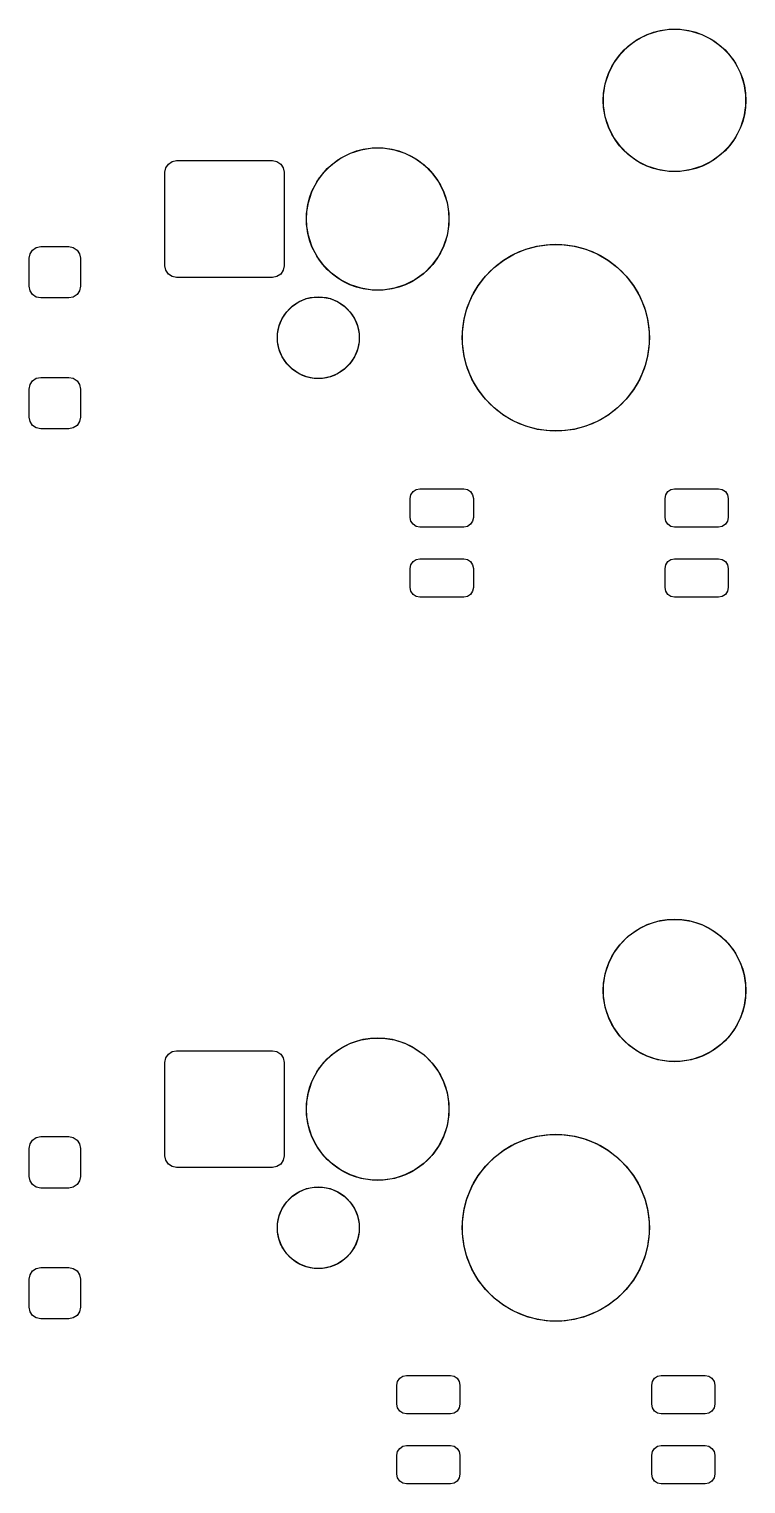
# Model space of a CAD drawing. Header units: millimetres. Extents: x 21 to 415, y -164 to -17.
# Drawn here: x 160.7 to 176.03, y -55.99 to -24.85 of the extents above; entities that cross this region are included whole.
import ezdxf

# ---------------------------------------------------------------- set-up
doc = ezdxf.new("R2010")
doc.units = ezdxf.units.MM
doc.layers.add('B.Mask', color=4, linetype='CONTINUOUS', true_color=0x02ffee)

msp = doc.modelspace()

# ---------------------------------------------------------------- linework, layer by layer
at = {"layer": 'B.Mask', "linetype": 'CONTINUOUS'}
for p, q in [((173.920783, -24.967959), (174.148371, -24.894011)), ((174.148371, -24.894011), (174.384725, -24.856576)), ((174.384725, -24.856576), (174.624025, -24.856576)), ((174.624025, -24.856576), (174.860379, -24.894011)), ((174.860379, -24.894011), (175.087967, -24.967959)), ((173.344756, -25.386467), (173.513967, -25.217256)), ((173.513967, -25.217256), (173.707565, -25.076599)), ((173.707565, -25.076599), (173.920783, -24.967959)), ((175.087967, -24.967959), (175.301185, -25.076599)), ((175.301185, -25.076599), (175.494783, -25.217256)), ((175.494783, -25.217256), (175.663994, -25.386467)), ((173.204099, -25.580065), (173.344756, -25.386467)), ((175.663994, -25.386467), (175.804651, -25.580065)), ((173.021511, -26.020871), (173.095459, -25.793283)), ((173.095459, -25.793283), (173.204099, -25.580065)), ((175.804651, -25.580065), (175.913291, -25.793283)), ((175.913291, -25.793283), (175.987239, -26.020871)), ((172.984076, -26.257225), (173.021511, -26.020871)), ((175.987239, -26.020871), (176.024674, -26.257225)), ((172.984076, -26.496525), (172.984076, -26.257225)), ((176.024674, -26.257225), (176.024674, -26.496525)), ((173.021511, -26.732879), (172.984076, -26.496525)), ((173.095459, -26.960467), (173.021511, -26.732879)), ((175.987239, -26.732879), (175.913291, -26.960467)), ((176.024674, -26.496525), (175.987239, -26.732879)), ((173.204099, -27.173685), (173.095459, -26.960467)), ((175.913291, -26.960467), (175.804651, -27.173685)), ((167.798371, -27.434011), (168.034725, -27.396576)), ((168.034725, -27.396576), (168.274025, -27.396576)), ((168.274025, -27.396576), (168.510379, -27.434011)), ((173.344756, -27.367283), (173.204099, -27.173685)), ((173.513967, -27.536494), (173.344756, -27.367283)), ((175.663994, -27.367283), (175.494783, -27.536494)), ((175.804651, -27.173685), (175.663994, -27.367283)), ((163.677598, -27.740098), (163.758704, -27.685905)), ((163.758704, -27.685905), (163.854375, -27.666875)), ((163.854375, -27.666875), (165.904375, -27.666875)), ((165.904375, -27.666875), (166.000046, -27.685905)), ((166.000046, -27.685905), (166.081152, -27.740098)), ((167.163967, -27.757256), (167.357565, -27.616599)), ((167.357565, -27.616599), (167.570783, -27.507959)), ((167.570783, -27.507959), (167.798371, -27.434011)), ((168.510379, -27.434011), (168.737967, -27.507959)), ((168.737967, -27.507959), (168.951185, -27.616599)), ((168.951185, -27.616599), (169.144783, -27.757256)), ((173.707565, -27.677151), (173.513967, -27.536494)), ((173.920783, -27.785791), (173.707565, -27.677151)), ((175.301185, -27.677151), (175.087967, -27.785791)), ((175.494783, -27.536494), (175.301185, -27.677151)), ((163.604375, -27.916875), (163.623405, -27.821204)), ((163.604375, -29.916875), (163.604375, -27.916875)), ((163.623405, -27.821204), (163.677598, -27.740098)), ((166.081152, -27.740098), (166.135345, -27.821204)), ((166.135345, -27.821204), (166.154375, -27.916875)), ((166.154375, -27.916875), (166.154375, -29.916875)), ((166.854099, -28.120065), (166.994756, -27.926467)), ((166.994756, -27.926467), (167.163967, -27.757256)), ((169.144783, -27.757256), (169.313994, -27.926467)), ((169.313994, -27.926467), (169.454651, -28.120065)), ((174.148371, -27.859739), (173.920783, -27.785791)), ((174.384725, -27.897174), (174.148371, -27.859739)), ((174.624025, -27.897174), (174.384725, -27.897174)), ((174.860379, -27.859739), (174.624025, -27.897174)), ((175.087967, -27.785791), (174.860379, -27.859739)), ((166.671511, -28.560871), (166.745459, -28.333283)), ((166.745459, -28.333283), (166.854099, -28.120065)), ((169.454651, -28.120065), (169.563291, -28.333283)), ((169.563291, -28.333283), (169.637239, -28.560871)), ((166.634076, -28.797225), (166.671511, -28.560871)), ((169.637239, -28.560871), (169.674674, -28.797225)), ((166.634076, -29.036525), (166.634076, -28.797225)), ((169.674674, -28.797225), (169.674674, -29.036525)), ((166.671511, -29.272879), (166.634076, -29.036525)), ((169.674674, -29.036525), (169.637239, -29.272879)), ((160.771973, -29.580098), (160.853079, -29.525905)), ((160.853079, -29.525905), (160.94875, -29.506875)), ((160.94875, -29.506875), (161.54875, -29.506875)), ((161.54875, -29.506875), (161.644421, -29.525905)), ((161.644421, -29.525905), (161.725527, -29.580098)), ((166.745459, -29.500467), (166.671511, -29.272879)), ((166.854099, -29.713685), (166.745459, -29.500467)), ((169.563291, -29.500467), (169.454651, -29.713685)), ((169.637239, -29.272879), (169.563291, -29.500467)), ((171.079798, -29.66313), (171.321496, -29.563015)), ((171.321496, -29.563015), (171.574194, -29.495304)), ((171.574194, -29.495304), (171.833569, -29.461157)), ((171.833569, -29.461157), (172.095181, -29.461157)), ((172.095181, -29.461157), (172.354556, -29.495304)), ((172.354556, -29.495304), (172.607254, -29.563015)), ((172.607254, -29.563015), (172.848952, -29.66313)), ((160.69875, -29.756875), (160.71778, -29.661204)), ((160.69875, -30.356875), (160.69875, -29.756875)), ((160.71778, -29.661204), (160.771973, -29.580098)), ((161.725527, -29.580098), (161.77972, -29.661204)), ((161.77972, -29.661204), (161.79875, -29.756875)), ((161.79875, -29.756875), (161.79875, -30.356875)), ((166.994756, -29.907283), (166.854099, -29.713685)), ((169.454651, -29.713685), (169.313994, -29.907283)), ((170.645683, -29.953195), (170.853235, -29.793936)), ((170.853235, -29.793936), (171.079798, -29.66313)), ((172.848952, -29.66313), (173.075515, -29.793936)), ((173.075515, -29.793936), (173.283067, -29.953195)), ((163.623405, -30.012546), (163.604375, -29.916875)), ((163.677598, -30.093652), (163.623405, -30.012546)), ((163.758704, -30.147845), (163.677598, -30.093652)), ((163.854375, -30.166875), (163.758704, -30.147845)), ((165.904375, -30.166875), (163.854375, -30.166875)), ((166.000046, -30.147845), (165.904375, -30.166875)), ((166.081152, -30.093652), (166.000046, -30.147845)), ((166.135345, -30.012546), (166.081152, -30.093652)), ((166.154375, -29.916875), (166.135345, -30.012546)), ((167.163967, -30.076494), (166.994756, -29.907283)), ((167.357565, -30.217151), (167.163967, -30.076494)), ((169.144783, -30.076494), (168.951185, -30.217151)), ((169.313994, -29.907283), (169.144783, -30.076494)), ((170.301436, -30.345735), (170.460695, -30.138183)), ((170.460695, -30.138183), (170.645683, -29.953195)), ((173.283067, -29.953195), (173.468055, -30.138183)), ((173.468055, -30.138183), (173.627314, -30.345735)), ((160.71778, -30.452546), (160.69875, -30.356875)), ((160.771973, -30.533652), (160.71778, -30.452546)), ((161.77972, -30.452546), (161.725527, -30.533652)), ((161.79875, -30.356875), (161.77972, -30.452546)), ((167.570783, -30.325791), (167.357565, -30.217151)), ((167.798371, -30.399739), (167.570783, -30.325791)), ((168.034725, -30.437174), (167.798371, -30.399739)), ((168.274025, -30.437174), (168.034725, -30.437174)), ((168.510379, -30.399739), (168.274025, -30.437174)), ((168.737967, -30.325791), (168.510379, -30.399739)), ((168.951185, -30.217151), (168.737967, -30.325791)), ((170.17063, -30.572298), (170.301436, -30.345735)), ((173.627314, -30.345735), (173.75812, -30.572298)), ((160.853079, -30.587845), (160.771973, -30.533652)), ((160.94875, -30.606875), (160.853079, -30.587845)), ((161.54875, -30.606875), (160.94875, -30.606875)), ((161.644421, -30.587845), (161.54875, -30.606875)), ((161.725527, -30.533652), (161.644421, -30.587845)), ((166.207991, -30.901781), (166.329281, -30.780491)), ((166.329281, -30.780491), (166.471903, -30.685194)), ((166.471903, -30.685194), (166.630376, -30.619552)), ((166.630376, -30.619552), (166.79861, -30.586088)), ((166.79861, -30.586088), (166.97014, -30.586088)), ((166.97014, -30.586088), (167.138374, -30.619552)), ((167.138374, -30.619552), (167.296847, -30.685194)), ((167.296847, -30.685194), (167.439469, -30.780491)), ((167.439469, -30.780491), (167.560759, -30.901781)), ((170.002804, -31.066694), (170.070515, -30.813996)), ((170.070515, -30.813996), (170.17063, -30.572298)), ((173.75812, -30.572298), (173.858235, -30.813996)), ((173.858235, -30.813996), (173.925946, -31.066694)), ((166.047052, -31.202876), (166.112694, -31.044403)), ((166.112694, -31.044403), (166.207991, -30.901781)), ((167.560759, -30.901781), (167.656056, -31.044403)), ((167.656056, -31.044403), (167.721698, -31.202876)), ((169.968657, -31.326069), (170.002804, -31.066694)), ((173.925946, -31.066694), (173.960093, -31.326069)), ((166.013588, -31.37111), (166.047052, -31.202876)), ((166.013588, -31.54264), (166.013588, -31.37111)), ((167.721698, -31.202876), (167.755162, -31.37111)), ((167.755162, -31.37111), (167.755162, -31.54264)), ((169.968657, -31.587681), (169.968657, -31.326069)), ((173.960093, -31.326069), (173.960093, -31.587681)), ((166.047052, -31.710874), (166.013588, -31.54264)), ((166.112694, -31.869347), (166.047052, -31.710874)), ((167.721698, -31.710874), (167.656056, -31.869347)), ((167.755162, -31.54264), (167.721698, -31.710874)), ((170.002804, -31.847056), (169.968657, -31.587681)), ((173.960093, -31.587681), (173.925946, -31.847056)), ((166.207991, -32.011969), (166.112694, -31.869347)), ((166.329281, -32.133259), (166.207991, -32.011969)), ((167.560759, -32.011969), (167.439469, -32.133259)), ((167.656056, -31.869347), (167.560759, -32.011969)), ((170.070515, -32.099754), (170.002804, -31.847056)), ((173.925946, -31.847056), (173.858235, -32.099754)), ((160.71778, -32.461204), (160.771973, -32.380098)), ((160.771973, -32.380098), (160.853079, -32.325905)), ((160.853079, -32.325905), (160.94875, -32.306875)), ((160.94875, -32.306875), (161.54875, -32.306875)), ((161.54875, -32.306875), (161.644421, -32.325905)), ((161.644421, -32.325905), (161.725527, -32.380098)), ((161.725527, -32.380098), (161.77972, -32.461204)), ((166.471903, -32.228556), (166.329281, -32.133259)), ((166.630376, -32.294198), (166.471903, -32.228556)), ((166.79861, -32.327662), (166.630376, -32.294198)), ((166.97014, -32.327662), (166.79861, -32.327662)), ((167.138374, -32.294198), (166.97014, -32.327662)), ((167.296847, -32.228556), (167.138374, -32.294198)), ((167.439469, -32.133259), (167.296847, -32.228556)), ((170.17063, -32.341452), (170.070515, -32.099754)), ((170.301436, -32.568015), (170.17063, -32.341452)), ((173.75812, -32.341452), (173.627314, -32.568015)), ((173.858235, -32.099754), (173.75812, -32.341452)), ((160.69875, -32.556875), (160.71778, -32.461204)), ((160.69875, -33.156875), (160.69875, -32.556875)), ((161.77972, -32.461204), (161.79875, -32.556875)), ((161.79875, -32.556875), (161.79875, -33.156875)), ((170.460695, -32.775567), (170.301436, -32.568015)), ((173.627314, -32.568015), (173.468055, -32.775567)), ((170.645683, -32.960555), (170.460695, -32.775567)), ((170.853235, -33.119814), (170.645683, -32.960555)), ((173.283067, -32.960555), (173.075515, -33.119814)), ((173.468055, -32.775567), (173.283067, -32.960555)), ((160.71778, -33.252546), (160.69875, -33.156875)), ((160.771973, -33.333652), (160.71778, -33.252546)), ((161.77972, -33.252546), (161.725527, -33.333652)), ((161.79875, -33.156875), (161.77972, -33.252546)), ((171.079798, -33.25062), (170.853235, -33.119814)), ((171.321496, -33.350735), (171.079798, -33.25062)), ((172.848952, -33.25062), (172.607254, -33.350735)), ((173.075515, -33.119814), (172.848952, -33.25062)), ((160.853079, -33.387845), (160.771973, -33.333652)), ((160.94875, -33.406875), (160.853079, -33.387845)), ((161.54875, -33.406875), (160.94875, -33.406875)), ((161.644421, -33.387845), (161.54875, -33.406875)), ((161.725527, -33.333652), (161.644421, -33.387845)), ((171.574194, -33.418446), (171.321496, -33.350735)), ((171.833569, -33.452593), (171.574194, -33.418446)), ((172.095181, -33.452593), (171.833569, -33.452593)), ((172.354556, -33.418446), (172.095181, -33.452593)), ((172.607254, -33.350735), (172.354556, -33.418446)), ((168.85, -34.895), (168.865605, -34.81655)), ((168.865605, -34.81655), (168.910043, -34.750043)), ((168.910043, -34.750043), (168.97655, -34.705605)), ((168.97655, -34.705605), (169.055, -34.69)), ((169.055, -34.69), (169.995, -34.69)), ((169.995, -34.69), (170.07345, -34.705605)), ((170.07345, -34.705605), (170.139957, -34.750043)), ((170.139957, -34.750043), (170.184395, -34.81655)), ((170.184395, -34.81655), (170.2, -34.895)), ((174.3, -34.895), (174.315605, -34.81655)), ((174.315605, -34.81655), (174.360043, -34.750043)), ((174.360043, -34.750043), (174.42655, -34.705605)), ((174.42655, -34.705605), (174.505, -34.69)), ((174.505, -34.69), (175.445, -34.69)), ((175.445, -34.69), (175.52345, -34.705605)), ((175.52345, -34.705605), (175.589957, -34.750043)), ((175.589957, -34.750043), (175.634395, -34.81655)), ((175.634395, -34.81655), (175.65, -34.895)), ((168.85, -35.305), (168.85, -34.895)), ((170.2, -34.895), (170.2, -35.305)), ((174.3, -35.305), (174.3, -34.895)), ((175.65, -34.895), (175.65, -35.305)), ((168.865605, -35.38345), (168.85, -35.305)), ((168.910043, -35.449957), (168.865605, -35.38345)), ((168.97655, -35.494395), (168.910043, -35.449957)), ((169.055, -35.51), (168.97655, -35.494395)), ((170.07345, -35.494395), (169.995, -35.51)), ((170.139957, -35.449957), (170.07345, -35.494395)), ((170.184395, -35.38345), (170.139957, -35.449957)), ((170.2, -35.305), (170.184395, -35.38345)), ((174.315605, -35.38345), (174.3, -35.305)), ((174.360043, -35.449957), (174.315605, -35.38345)), ((174.42655, -35.494395), (174.360043, -35.449957)), ((174.505, -35.51), (174.42655, -35.494395)), ((175.52345, -35.494395), (175.445, -35.51)), ((175.589957, -35.449957), (175.52345, -35.494395)), ((175.634395, -35.38345), (175.589957, -35.449957)), ((175.65, -35.305), (175.634395, -35.38345)), ((169.995, -35.51), (169.055, -35.51)), ((175.445, -35.51), (174.505, -35.51)), ((168.85, -36.395), (168.865605, -36.31655)), ((168.85, -36.805), (168.85, -36.395)), ((168.865605, -36.31655), (168.910043, -36.250043)), ((168.910043, -36.250043), (168.97655, -36.205605)), ((168.97655, -36.205605), (169.055, -36.19)), ((169.055, -36.19), (169.995, -36.19)), ((169.995, -36.19), (170.07345, -36.205605)), ((170.07345, -36.205605), (170.139957, -36.250043)), ((170.139957, -36.250043), (170.184395, -36.31655)), ((170.184395, -36.31655), (170.2, -36.395)), ((170.2, -36.395), (170.2, -36.805)), ((174.3, -36.395), (174.315605, -36.31655)), ((174.3, -36.805), (174.3, -36.395)), ((174.315605, -36.31655), (174.360043, -36.250043)), ((174.360043, -36.250043), (174.42655, -36.205605)), ((174.42655, -36.205605), (174.505, -36.19)), ((174.505, -36.19), (175.445, -36.19)), ((175.445, -36.19), (175.52345, -36.205605)), ((175.52345, -36.205605), (175.589957, -36.250043)), ((175.589957, -36.250043), (175.634395, -36.31655)), ((175.634395, -36.31655), (175.65, -36.395)), ((175.65, -36.395), (175.65, -36.805)), ((168.865605, -36.88345), (168.85, -36.805)), ((168.910043, -36.949957), (168.865605, -36.88345)), ((168.97655, -36.994395), (168.910043, -36.949957)), ((169.055, -37.01), (168.97655, -36.994395)), ((169.995, -37.01), (169.055, -37.01)), ((170.07345, -36.994395), (169.995, -37.01)), ((170.139957, -36.949957), (170.07345, -36.994395)), ((170.184395, -36.88345), (170.139957, -36.949957)), ((170.2, -36.805), (170.184395, -36.88345)), ((174.315605, -36.88345), (174.3, -36.805)), ((174.360043, -36.949957), (174.315605, -36.88345)), ((174.42655, -36.994395), (174.360043, -36.949957)), ((174.505, -37.01), (174.42655, -36.994395)), ((175.445, -37.01), (174.505, -37.01)), ((175.52345, -36.994395), (175.445, -37.01)), ((175.589957, -36.949957), (175.52345, -36.994395)), ((175.634395, -36.88345), (175.589957, -36.949957)), ((175.65, -36.805), (175.634395, -36.88345)), ((173.513967, -44.267256), (173.707565, -44.126599)), ((173.707565, -44.126599), (173.920783, -44.017959)), ((173.920783, -44.017959), (174.148371, -43.944011)), ((174.148371, -43.944011), (174.384725, -43.906576)), ((174.384725, -43.906576), (174.624025, -43.906576)), ((174.624025, -43.906576), (174.860379, -43.944011)), ((174.860379, -43.944011), (175.087967, -44.017959)), ((175.087967, -44.017959), (175.301185, -44.126599)), ((175.301185, -44.126599), (175.494783, -44.267256)), ((173.204099, -44.630065), (173.344756, -44.436467)), ((173.344756, -44.436467), (173.513967, -44.267256)), ((175.494783, -44.267256), (175.663994, -44.436467)), ((175.663994, -44.436467), (175.804651, -44.630065)), ((173.095459, -44.843283), (173.204099, -44.630065)), ((175.804651, -44.630065), (175.913291, -44.843283)), ((172.984076, -45.307225), (173.021511, -45.070871)), ((173.021511, -45.070871), (173.095459, -44.843283)), ((175.913291, -44.843283), (175.987239, -45.070871)), ((175.987239, -45.070871), (176.024674, -45.307225)), ((172.984076, -45.546525), (172.984076, -45.307225)), ((176.024674, -45.307225), (176.024674, -45.546525)), ((173.021511, -45.782879), (172.984076, -45.546525)), ((176.024674, -45.546525), (175.987239, -45.782879)), ((173.095459, -46.010467), (173.021511, -45.782879)), ((173.204099, -46.223685), (173.095459, -46.010467)), ((175.913291, -46.010467), (175.804651, -46.223685)), ((175.987239, -45.782879), (175.913291, -46.010467)), ((173.344756, -46.417283), (173.204099, -46.223685)), ((175.804651, -46.223685), (175.663994, -46.417283)), ((167.163967, -46.807256), (167.357565, -46.666599)), ((167.357565, -46.666599), (167.570783, -46.557959)), ((167.570783, -46.557959), (167.798371, -46.484011)), ((167.798371, -46.484011), (168.034725, -46.446576)), ((168.034725, -46.446576), (168.274025, -46.446576)), ((168.274025, -46.446576), (168.510379, -46.484011)), ((168.510379, -46.484011), (168.737967, -46.557959)), ((168.737967, -46.557959), (168.951185, -46.666599)), ((168.951185, -46.666599), (169.144783, -46.807256)), ((173.513967, -46.586494), (173.344756, -46.417283)), ((173.707565, -46.727151), (173.513967, -46.586494)), ((175.494783, -46.586494), (175.301185, -46.727151)), ((175.663994, -46.417283), (175.494783, -46.586494)), ((163.604375, -46.966875), (163.623405, -46.871204)), ((163.604375, -48.966875), (163.604375, -46.966875)), ((163.623405, -46.871204), (163.677598, -46.790098)), ((163.677598, -46.790098), (163.758704, -46.735905)), ((163.758704, -46.735905), (163.854375, -46.716875)), ((163.854375, -46.716875), (165.904375, -46.716875)), ((165.904375, -46.716875), (166.000046, -46.735905)), ((166.000046, -46.735905), (166.081152, -46.790098)), ((166.081152, -46.790098), (166.135345, -46.871204)), ((166.135345, -46.871204), (166.154375, -46.966875)), ((166.154375, -46.966875), (166.154375, -48.966875)), ((166.854099, -47.170065), (166.994756, -46.976467)), ((166.994756, -46.976467), (167.163967, -46.807256)), ((169.144783, -46.807256), (169.313994, -46.976467)), ((169.313994, -46.976467), (169.454651, -47.170065)), ((173.920783, -46.835791), (173.707565, -46.727151)), ((174.148371, -46.909739), (173.920783, -46.835791)), ((174.384725, -46.947174), (174.148371, -46.909739)), ((174.624025, -46.947174), (174.384725, -46.947174)), ((174.860379, -46.909739), (174.624025, -46.947174)), ((175.087967, -46.835791), (174.860379, -46.909739)), ((175.301185, -46.727151), (175.087967, -46.835791)), ((166.745459, -47.383283), (166.854099, -47.170065)), ((169.454651, -47.170065), (169.563291, -47.383283)), ((166.634076, -47.847225), (166.671511, -47.610871)), ((166.671511, -47.610871), (166.745459, -47.383283)), ((169.563291, -47.383283), (169.637239, -47.610871)), ((169.637239, -47.610871), (169.674674, -47.847225)), ((166.634076, -48.086525), (166.634076, -47.847225)), ((169.674674, -47.847225), (169.674674, -48.086525)), ((166.671511, -48.322879), (166.634076, -48.086525)), ((169.674674, -48.086525), (169.637239, -48.322879)), ((160.853079, -48.575905), (160.94875, -48.556875)), ((160.94875, -48.556875), (161.54875, -48.556875)), ((161.54875, -48.556875), (161.644421, -48.575905)), ((166.745459, -48.550467), (166.671511, -48.322879)), ((166.854099, -48.763685), (166.745459, -48.550467)), ((169.563291, -48.550467), (169.454651, -48.763685)), ((169.637239, -48.322879), (169.563291, -48.550467)), ((171.321496, -48.613015), (171.574194, -48.545304)), ((171.574194, -48.545304), (171.833569, -48.511157)), ((171.833569, -48.511157), (172.095181, -48.511157)), ((172.095181, -48.511157), (172.354556, -48.545304)), ((172.354556, -48.545304), (172.607254, -48.613015)), ((160.69875, -48.806875), (160.71778, -48.711204)), ((160.69875, -49.406875), (160.69875, -48.806875)), ((160.71778, -48.711204), (160.771973, -48.630098)), ((160.771973, -48.630098), (160.853079, -48.575905)), ((161.644421, -48.575905), (161.725527, -48.630098)), ((161.725527, -48.630098), (161.77972, -48.711204)), ((161.77972, -48.711204), (161.79875, -48.806875)), ((161.79875, -48.806875), (161.79875, -49.406875)), ((166.994756, -48.957283), (166.854099, -48.763685)), ((169.454651, -48.763685), (169.313994, -48.957283)), ((170.645683, -49.003195), (170.853235, -48.843936)), ((170.853235, -48.843936), (171.079798, -48.71313)), ((171.079798, -48.71313), (171.321496, -48.613015)), ((172.607254, -48.613015), (172.848952, -48.71313)), ((172.848952, -48.71313), (173.075515, -48.843936)), ((173.075515, -48.843936), (173.283067, -49.003195)), ((163.623405, -49.062546), (163.604375, -48.966875)), ((163.677598, -49.143652), (163.623405, -49.062546)), ((163.758704, -49.197845), (163.677598, -49.143652)), ((166.081152, -49.143652), (166.000046, -49.197845)), ((166.135345, -49.062546), (166.081152, -49.143652)), ((166.154375, -48.966875), (166.135345, -49.062546)), ((167.163967, -49.126494), (166.994756, -48.957283)), ((167.357565, -49.267151), (167.163967, -49.126494)), ((169.144783, -49.126494), (168.951185, -49.267151)), ((169.313994, -48.957283), (169.144783, -49.126494)), ((170.301436, -49.395735), (170.460695, -49.188183)), ((170.460695, -49.188183), (170.645683, -49.003195)), ((173.283067, -49.003195), (173.468055, -49.188183)), ((173.468055, -49.188183), (173.627314, -49.395735)), ((160.71778, -49.502546), (160.69875, -49.406875)), ((160.771973, -49.583652), (160.71778, -49.502546)), ((161.77972, -49.502546), (161.725527, -49.583652)), ((161.79875, -49.406875), (161.77972, -49.502546)), ((163.854375, -49.216875), (163.758704, -49.197845)), ((165.904375, -49.216875), (163.854375, -49.216875)), ((166.000046, -49.197845), (165.904375, -49.216875)), ((167.570783, -49.375791), (167.357565, -49.267151)), ((167.798371, -49.449739), (167.570783, -49.375791)), ((168.034725, -49.487174), (167.798371, -49.449739)), ((168.274025, -49.487174), (168.034725, -49.487174)), ((168.510379, -49.449739), (168.274025, -49.487174)), ((168.737967, -49.375791), (168.510379, -49.449739)), ((168.951185, -49.267151), (168.737967, -49.375791)), ((170.17063, -49.622298), (170.301436, -49.395735)), ((173.627314, -49.395735), (173.75812, -49.622298)), ((160.853079, -49.637845), (160.771973, -49.583652)), ((160.94875, -49.656875), (160.853079, -49.637845)), ((161.54875, -49.656875), (160.94875, -49.656875)), ((161.644421, -49.637845), (161.54875, -49.656875)), ((161.725527, -49.583652), (161.644421, -49.637845)), ((166.329281, -49.830491), (166.471903, -49.735194)), ((166.471903, -49.735194), (166.630376, -49.669552)), ((166.630376, -49.669552), (166.79861, -49.636088)), ((166.79861, -49.636088), (166.97014, -49.636088)), ((166.97014, -49.636088), (167.138374, -49.669552)), ((167.138374, -49.669552), (167.296847, -49.735194)), ((167.296847, -49.735194), (167.439469, -49.830491)), ((170.070515, -49.863996), (170.17063, -49.622298)), ((173.75812, -49.622298), (173.858235, -49.863996)), ((166.047052, -50.252876), (166.112694, -50.094403)), ((166.112694, -50.094403), (166.207991, -49.951781)), ((166.207991, -49.951781), (166.329281, -49.830491)), ((167.439469, -49.830491), (167.560759, -49.951781)), ((167.560759, -49.951781), (167.656056, -50.094403)), ((167.656056, -50.094403), (167.721698, -50.252876)), ((169.968657, -50.376069), (170.002804, -50.116694)), ((170.002804, -50.116694), (170.070515, -49.863996)), ((173.858235, -49.863996), (173.925946, -50.116694)), ((173.925946, -50.116694), (173.960093, -50.376069)), ((166.013588, -50.42111), (166.047052, -50.252876)), ((166.013588, -50.59264), (166.013588, -50.42111)), ((167.721698, -50.252876), (167.755162, -50.42111)), ((167.755162, -50.42111), (167.755162, -50.59264)), ((169.968657, -50.637681), (169.968657, -50.376069)), ((173.960093, -50.376069), (173.960093, -50.637681)), ((166.047052, -50.760874), (166.013588, -50.59264)), ((167.755162, -50.59264), (167.721698, -50.760874)), ((170.002804, -50.897056), (169.968657, -50.637681)), ((173.960093, -50.637681), (173.925946, -50.897056)), ((166.112694, -50.919347), (166.047052, -50.760874)), ((166.207991, -51.061969), (166.112694, -50.919347)), ((166.329281, -51.183259), (166.207991, -51.061969)), ((167.560759, -51.061969), (167.439469, -51.183259)), ((167.656056, -50.919347), (167.560759, -51.061969)), ((167.721698, -50.760874), (167.656056, -50.919347)), ((170.070515, -51.149754), (170.002804, -50.897056)), ((173.925946, -50.897056), (173.858235, -51.149754)), ((160.853079, -51.375905), (160.94875, -51.356875)), ((160.94875, -51.356875), (161.54875, -51.356875)), ((161.54875, -51.356875), (161.644421, -51.375905)), ((166.471903, -51.278556), (166.329281, -51.183259)), ((166.630376, -51.344198), (166.471903, -51.278556)), ((166.79861, -51.377662), (166.630376, -51.344198)), ((167.138374, -51.344198), (166.97014, -51.377662)), ((167.296847, -51.278556), (167.138374, -51.344198)), ((167.439469, -51.183259), (167.296847, -51.278556)), ((170.17063, -51.391452), (170.070515, -51.149754)), ((173.858235, -51.149754), (173.75812, -51.391452)), ((160.69875, -51.606875), (160.71778, -51.511204)), ((160.69875, -52.206875), (160.69875, -51.606875)), ((160.71778, -51.511204), (160.771973, -51.430098)), ((160.771973, -51.430098), (160.853079, -51.375905)), ((161.644421, -51.375905), (161.725527, -51.430098)), ((161.725527, -51.430098), (161.77972, -51.511204)), ((161.77972, -51.511204), (161.79875, -51.606875)), ((161.79875, -51.606875), (161.79875, -52.206875)), ((166.97014, -51.377662), (166.79861, -51.377662)), ((170.301436, -51.618015), (170.17063, -51.391452)), ((170.460695, -51.825567), (170.301436, -51.618015)), ((173.627314, -51.618015), (173.468055, -51.825567)), ((173.75812, -51.391452), (173.627314, -51.618015)), ((170.645683, -52.010555), (170.460695, -51.825567)), ((173.468055, -51.825567), (173.283067, -52.010555)), ((160.71778, -52.302546), (160.69875, -52.206875)), ((160.771973, -52.383652), (160.71778, -52.302546)), ((161.77972, -52.302546), (161.725527, -52.383652)), ((161.79875, -52.206875), (161.77972, -52.302546)), ((170.853235, -52.169814), (170.645683, -52.010555)), ((171.079798, -52.30062), (170.853235, -52.169814)), ((171.321496, -52.400735), (171.079798, -52.30062)), ((172.848952, -52.30062), (172.607254, -52.400735)), ((173.075515, -52.169814), (172.848952, -52.30062)), ((173.283067, -52.010555), (173.075515, -52.169814)), ((160.853079, -52.437845), (160.771973, -52.383652)), ((160.94875, -52.456875), (160.853079, -52.437845)), ((161.54875, -52.456875), (160.94875, -52.456875)), ((161.644421, -52.437845), (161.54875, -52.456875)), ((161.725527, -52.383652), (161.644421, -52.437845)), ((171.574194, -52.468446), (171.321496, -52.400735)), ((171.833569, -52.502593), (171.574194, -52.468446)), ((172.095181, -52.502593), (171.833569, -52.502593)), ((172.354556, -52.468446), (172.095181, -52.502593)), ((172.607254, -52.400735), (172.354556, -52.468446)), ((168.564375, -53.87375), (168.57998, -53.7953)), ((168.57998, -53.7953), (168.624418, -53.728793)), ((168.624418, -53.728793), (168.690925, -53.684355)), ((168.690925, -53.684355), (168.769375, -53.66875)), ((168.769375, -53.66875), (169.709375, -53.66875)), ((169.709375, -53.66875), (169.787825, -53.684355)), ((169.787825, -53.684355), (169.854332, -53.728793)), ((169.854332, -53.728793), (169.89877, -53.7953)), ((169.89877, -53.7953), (169.914375, -53.87375)), ((174.014375, -53.87375), (174.02998, -53.7953)), ((174.02998, -53.7953), (174.074418, -53.728793)), ((174.074418, -53.728793), (174.140925, -53.684355)), ((174.140925, -53.684355), (174.219375, -53.66875)), ((174.219375, -53.66875), (175.159375, -53.66875)), ((175.159375, -53.66875), (175.237825, -53.684355)), ((175.237825, -53.684355), (175.304332, -53.728793)), ((175.304332, -53.728793), (175.34877, -53.7953)), ((175.34877, -53.7953), (175.364375, -53.87375)), ((168.564375, -54.28375), (168.564375, -53.87375)), ((169.914375, -53.87375), (169.914375, -54.28375)), ((174.014375, -54.28375), (174.014375, -53.87375)), ((175.364375, -53.87375), (175.364375, -54.28375)), ((168.57998, -54.3622), (168.564375, -54.28375)), ((168.624418, -54.428707), (168.57998, -54.3622)), ((168.690925, -54.473145), (168.624418, -54.428707)), ((168.769375, -54.48875), (168.690925, -54.473145)), ((169.709375, -54.48875), (168.769375, -54.48875)), ((169.787825, -54.473145), (169.709375, -54.48875)), ((169.854332, -54.428707), (169.787825, -54.473145)), ((169.89877, -54.3622), (169.854332, -54.428707)), ((169.914375, -54.28375), (169.89877, -54.3622)), ((174.02998, -54.3622), (174.014375, -54.28375)), ((174.074418, -54.428707), (174.02998, -54.3622)), ((174.140925, -54.473145), (174.074418, -54.428707)), ((174.219375, -54.48875), (174.140925, -54.473145)), ((175.159375, -54.48875), (174.219375, -54.48875)), ((175.237825, -54.473145), (175.159375, -54.48875)), ((175.304332, -54.428707), (175.237825, -54.473145)), ((175.34877, -54.3622), (175.304332, -54.428707)), ((175.364375, -54.28375), (175.34877, -54.3622)), ((168.564375, -55.37375), (168.57998, -55.2953)), ((168.564375, -55.78375), (168.564375, -55.37375)), ((168.57998, -55.2953), (168.624418, -55.228793)), ((168.624418, -55.228793), (168.690925, -55.184355)), ((168.690925, -55.184355), (168.769375, -55.16875)), ((168.769375, -55.16875), (169.709375, -55.16875)), ((169.709375, -55.16875), (169.787825, -55.184355)), ((169.787825, -55.184355), (169.854332, -55.228793)), ((169.854332, -55.228793), (169.89877, -55.2953)), ((169.89877, -55.2953), (169.914375, -55.37375)), ((169.914375, -55.37375), (169.914375, -55.78375)), ((174.014375, -55.37375), (174.02998, -55.2953)), ((174.014375, -55.78375), (174.014375, -55.37375)), ((174.02998, -55.2953), (174.074418, -55.228793)), ((174.074418, -55.228793), (174.140925, -55.184355)), ((174.140925, -55.184355), (174.219375, -55.16875)), ((174.219375, -55.16875), (175.159375, -55.16875)), ((175.159375, -55.16875), (175.237825, -55.184355)), ((175.237825, -55.184355), (175.304332, -55.228793)), ((175.304332, -55.228793), (175.34877, -55.2953)), ((175.34877, -55.2953), (175.364375, -55.37375)), ((175.364375, -55.37375), (175.364375, -55.78375)), ((168.57998, -55.8622), (168.564375, -55.78375)), ((168.624418, -55.928707), (168.57998, -55.8622)), ((168.690925, -55.973145), (168.624418, -55.928707)), ((168.769375, -55.98875), (168.690925, -55.973145)), ((169.709375, -55.98875), (168.769375, -55.98875)), ((169.787825, -55.973145), (169.709375, -55.98875)), ((169.854332, -55.928707), (169.787825, -55.973145)), ((169.89877, -55.8622), (169.854332, -55.928707)), ((169.914375, -55.78375), (169.89877, -55.8622)), ((174.02998, -55.8622), (174.014375, -55.78375)), ((174.074418, -55.928707), (174.02998, -55.8622)), ((174.140925, -55.973145), (174.074418, -55.928707)), ((174.219375, -55.98875), (174.140925, -55.973145)), ((175.159375, -55.98875), (174.219375, -55.98875)), ((175.237825, -55.973145), (175.159375, -55.98875)), ((175.304332, -55.928707), (175.237825, -55.973145)), ((175.34877, -55.8622), (175.304332, -55.928707)), ((175.364375, -55.78375), (175.34877, -55.8622))]:
    msp.add_line(p, q, dxfattribs=at)
at = {"layer": 'B.Mask'}
for centre, radius in [((174.504375, -26.376875), 1.525), ((174.504375, -26.376875), 1.524999), ((168.154375, -28.916875), 1.525), ((168.154375, -28.916875), 1.524999), ((171.964375, -31.456875), 2), ((171.964375, -31.456875), 1.999999), ((166.884375, -31.456875), 0.875), ((166.884375, -31.456875), 0.874999), ((174.504375, -45.426875), 1.525), ((174.504375, -45.426875), 1.524999), ((168.154375, -47.966875), 1.525), ((168.154375, -47.966875), 1.524999), ((171.964375, -50.506875), 2), ((171.964375, -50.506875), 1.999999), ((166.884375, -50.506875), 0.875), ((166.884375, -50.506875), 0.874999)]:
    msp.add_circle(centre, radius, dxfattribs=at)

doc.saveas('drawing.dxf')
